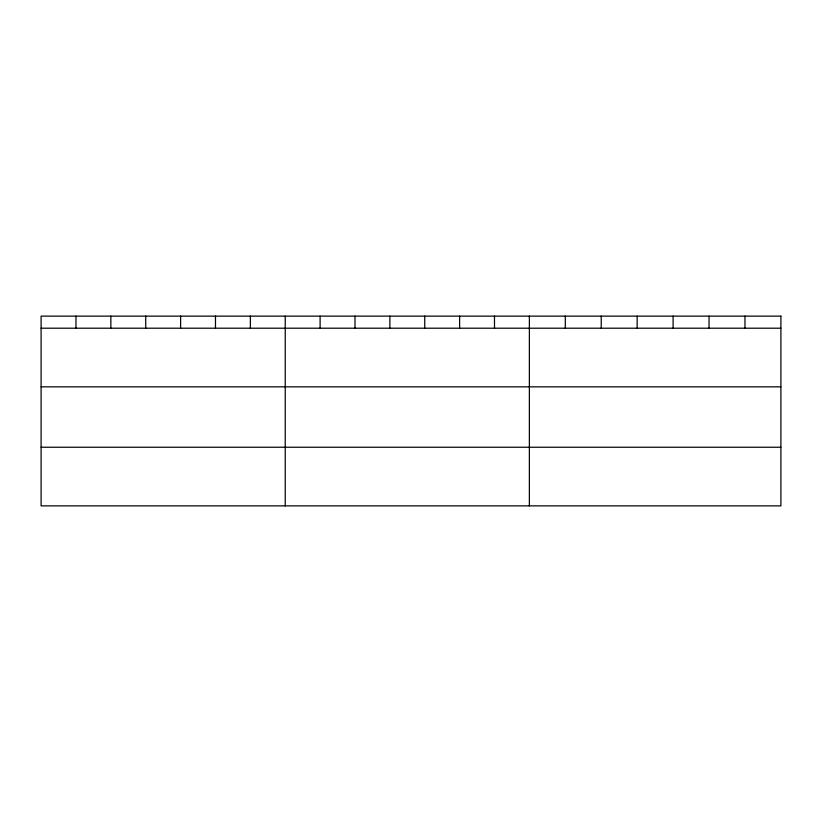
<?xml version="1.0" encoding="UTF-8"?>
<svg xmlns="http://www.w3.org/2000/svg" width="822" height="822" viewBox="0 0 822 822"><rect width="100%" height="100%" fill="white"/><g stroke="black" fill="none" stroke-linecap="round" stroke-linejoin="round"><path stroke-width="1.23" d="M41.1 328.204L780.9 328.204M41.1 386.833L780.9 386.833M41.1 447.24L780.9 447.24M744.968 316.131L744.968 328.204M709.037 316.131L709.037 328.204M673.105 316.131L673.105 328.204M637.163 316.131L637.163 328.204M601.231 316.131L601.231 328.204M565.3 316.131L565.3 328.204M529.368 316.131L529.368 505.869M494.495 316.131L494.495 328.204M459.611 316.131L459.611 328.204M424.738 316.131L424.738 328.204M389.864 316.131L389.864 328.204M354.991 316.131L354.991 328.204M320.107 316.131L320.107 328.204M285.234 316.131L285.234 505.869M250.361 316.131L250.361 328.204M215.477 316.131L215.477 328.204M180.604 316.131L180.604 328.204M145.73 316.131L145.73 328.204M110.857 316.131L110.857 328.204M75.973 316.131L75.973 328.204M780.9 316.131L41.1 316.131L41.1 505.869L780.9 505.869L780.9 316.131"/></g></svg>
